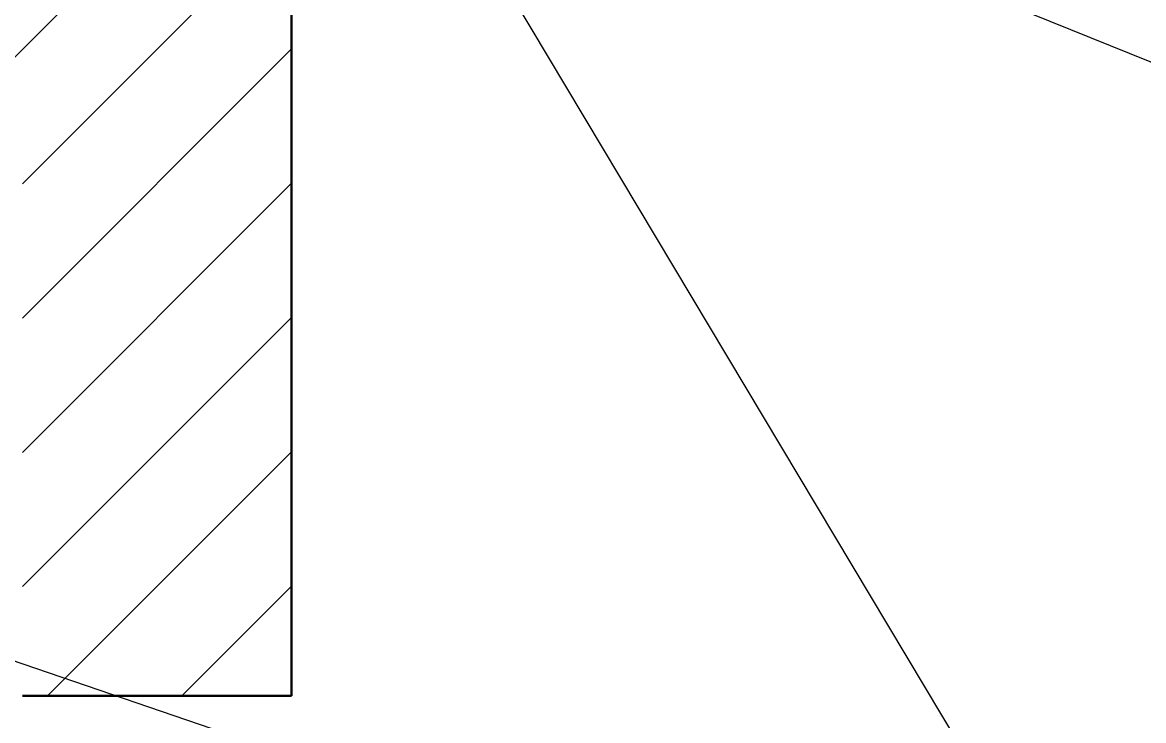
# Model space of a CAD drawing. Header units: millimetres. Extents: x 0 to 1749, y -46 to 1352.
# Drawn here: x 484.74 to 522.23, y 973.03 to 996.37 of the extents above; entities that cross this region are included whole.
import ezdxf

# ---------------------------------------------------------------- set-up
doc = ezdxf.new("R2010")
doc.units = ezdxf.units.MM
doc.layers.add('1', color=7, linetype='Continuous', true_color=0xffffff)
doc.styles.get("Standard").update_dxf_attribs({"font": 'SimSun.ttf', "height": 20})
doc.dimstyles.get("Standard").update_dxf_attribs({"dimtxt": 5, "dimasz": 0.18, "dimexe": 0.18, "dimexo": 0.0625, "dimgap": 0.09, "dimtad": 0, "dimtih": 1, "dimtoh": 1, "dimdec": 4, "dimzin": 0, "dimdsep": 46, "dimtxsty": 'Standard', "dimcen": 0.09, "dimclrt": 1, "dimadec": 0, "dimazin": 0, "dimtfac": 1, "dimtdec": 4, "dimtofl": 0, "dimtmove": 0, "dimatfit": 3, "dimfxl": 0, "dimtolj": 1, "dimtzin": 0, "dimarcsym": 0})

# ---------------------------------------------------------------- blocks, each defined once
blk = doc.blocks.new('*D15')
at = {"color": 0, "lineweight": 18, "transparency": 16777216}
for p, q in [((507.802, 1104.956), (665.229, 1104.956)), ((665.049, 1100.956), (665.049, 989.546)), ((665.049, 857.956), (665.049, 969.366)), ((507.802, 853.956), (665.229, 853.956))]:
    blk.add_line(p, q, dxfattribs=at)
at = {"color": 0, "lineweight": 20, "transparency": 16777216}
for points in [[(664.382, 1100.956), (665.716, 1100.956), (665.049, 1104.956)], [(664.382, 857.956), (665.716, 857.956), (665.049, 853.956)]]:
    blk.add_solid(points, dxfattribs=at)
at = {"layer": 'Defpoints', "color": 0, "lineweight": 20, "transparency": 16777216}
for p in [(507.74, 1104.956), (507.74, 853.956), (665.049, 853.956)]:
    blk.add_point(p, dxfattribs=at)
at = {"color": 1, "lineweight": 20, "transparency": 16777216, "insert": (665.049, 979.456), "char_height": 20, "width": 111.50838, "attachment_point": 5}
blk.add_mtext('\\A1;{\\C256;250}', dxfattribs=at)
blk = doc.blocks.new('_Dot')
at = {"color": 0, "linetype": 'ByBlock', "lineweight": -2}
blk.add_line((-0.5, 0), (-1, 0), dxfattribs=at)
at = {"color": 0, "linetype": 'ByBlock', "lineweight": 30, "const_width": 0.5}
blk.add_lwpolyline([(-0.25, 0, 1), (0.25, 0, 1)], format="xyb", close=True, dxfattribs=at)
blk = doc.blocks.new('*D17')
at = {"color": 0, "lineweight": 18, "transparency": 16777216}
for p, q in [((427.302, 1019.456), (614.465, 1019.456)), ((614.285, 1015.456), (614.285, 999.296)), ((614.285, 962.956), (614.285, 979.116)), ((482.802, 958.956), (614.465, 958.956))]:
    blk.add_line(p, q, dxfattribs=at)
at = {"color": 0, "lineweight": 20, "transparency": 16777216}
for points in [[(613.618, 1015.456), (614.952, 1015.456), (614.285, 1019.456)], [(613.618, 962.956), (614.952, 962.956), (614.285, 958.956)]]:
    blk.add_solid(points, dxfattribs=at)
at = {"layer": 'Defpoints', "color": 0, "lineweight": 20, "transparency": 16777216}
for p in [(427.24, 1019.456), (482.74, 958.956), (614.285, 958.956)]:
    blk.add_point(p, dxfattribs=at)
at = {"color": 1, "lineweight": 20, "transparency": 16777216, "insert": (614.285, 989.206), "char_height": 20, "attachment_point": 5}
blk.add_mtext('\\A1;{\\C256;60}', dxfattribs=at)

msp = doc.modelspace()

# ---------------------------------------------------------------- hatches: boundary and pattern name
at = {"lineweight": 13}
h = msp.add_hatch(dxfattribs=at)
h.set_pattern_fill('ANSI31')
h.set_pattern_definition([(45, (-582.0344, -2581.2888), (-2.245064, 2.245064), [])])
h.paths.add_polyline_path([(493.73953, 999.86714), (484.73953, 999.86714), (484.73953, 1005.45624), (481.73953, 1005.45624), (481.73953, 994.45624), (484.73953, 994.45624), (484.73953, 986.60815), (484.73953, 986.35815), (484.73953, 986.20815), (484.73953, 985.95815), (484.73953, 981.10815), (484.73953, 973.85815), (493.73953, 973.85815), (493.73953, 979.10815), (493.73953, 988.60815)])

# ---------------------------------------------------------------- linework, layer by layer
at = {"layer": '1', "color": 7, "linetype": 'Continuous', "lineweight": 30}
for p, q in [((493.73953, 999.86714), (493.73953, 988.60815)), ((493.73953, 988.60815), (493.73953, 979.10815)), ((493.73953, 979.10815), (493.73953, 973.85815)), ((493.73953, 973.85815), (484.73953, 973.85815))]:
    msp.add_line(p, q, dxfattribs=at)

# ---------------------------------------------------------------- dimensions: what is measured, and where the dimension line sits
at = {"color": 7, "lineweight": 20}
for base, p1, p2, text, override, picture, middle in [((665.04917, 853.95624), (507.73953, 1104.95624), (507.73953, 853.95624), '{\\C256;250}', {"dimtxt": 20, "dimasz": 4, "dimcen": 0, "dimldrblk": 'Dot', "dimlwd": 18, "dimlwe": 18}, '*D15', (665.04917, 979.45624)), ((614.28487, 958.95624), (427.23953, 1019.45624), (482.73953, 958.95624), '{\\C256;60}', {"dimtxt": 20, "dimasz": 4, "dimdec": 0, "dimcen": 0, "dimtdec": 0, "dimldrblk": 'Dot', "dimlwd": 18, "dimlwe": 18}, '*D17', (614.28487, 989.20624))]:
    dim = msp.add_linear_dim(base=base, p1=p1, p2=p2, angle=90, text=text, dimstyle='Standard', override=override, dxfattribs=at)
    dim.commit()
    dim.dimension.update_dxf_attribs({"geometry": picture, "text_midpoint": middle})

# ---------------------------------------------------------------- leaders
at = {"color": 7, "lineweight": 20, "annotation_type": 0, "has_hookline": 1, "hookline_direction": 0}
for points, text_width in [([(488.01784, 1008.95624), (550.68512, 983.66466), (554.68512, 983.66466)], 23.68715), ([(406.80743, 1001.54562), (550.63135, 952.4273), (554.63135, 952.4273)], 23.68715), ([(498.93977, 1000.86714), (552.50414, 911.29756), (556.50414, 911.29756)], 23.79888)]:
    msp.add_leader(points, dimstyle='Standard', override={"dimtxt": 20, "dimasz": 4, "dimgap": 0.09, "dimtad": 0, "dimcen": 0, "dimldrblk": 'Dot', "dimlwd": 18, "dimlwe": 18}, dxfattribs=dict(at, text_width=text_width))

doc.saveas('drawing.dxf')
